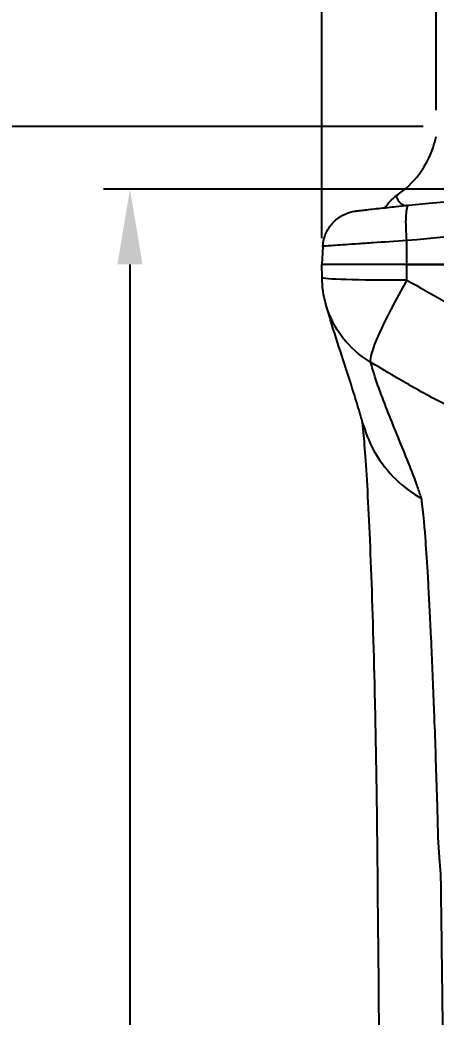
# Model space of a CAD drawing. Header units: millimetres. Extents: x 4900 to 5740, y 840 to 1434.
# Drawn here: x 4979.4 to 5012.6, y 1149.6 to 1229.1 of the extents above; entities that cross this region are included whole.
import ezdxf

# ---------------------------------------------------------------- set-up
doc = ezdxf.new("R2010")
doc.units = ezdxf.units.MM
doc.layers.add('DIM', color=3, linetype='Continuous')
doc.styles.get("Standard").update_dxf_attribs({"font": 'arial.ttf'})
doc.dimstyles.new('사본 ISO-25', dxfattribs={"dimtxt": 7, "dimasz": 7, "dimexe": 2.1, "dimexo": 2.1, "dimgap": 2, "dimtad": 1, "dimtih": 1, "dimtoh": 1, "dimdec": 1, "dimdsep": 46, "dimtxsty": 'Standard', "dimcen": 0, "dimclrd": 3, "dimclre": 3, "dimclrt": 4, "dimazin": 2, "dimtp": 0.1, "dimtm": 0.1, "dimtfac": 0.714286, "dimtdec": 1, "dimtmove": 0, "dimatfit": 3, "dimfxl": 1, "dimarcsym": 0})

# ---------------------------------------------------------------- blocks, each defined once
blk = doc.blocks.new('*D39')
at = {"layer": 'DIM', "color": 3, "lineweight": -2, "transparency": 16777216}
for p, q in [((5011.585, 1220.631), (4966.118, 1220.631)), ((4968.218, 1214.631), (4968.218, 1150.696)), ((4968.218, 1076.633), (4968.218, 1140.569)), ((5006.698, 1070.633), (4966.118, 1070.633))]:
    blk.add_line(p, q, dxfattribs=at)
at = {"layer": 'DIM', "color": 3, "transparency": 16777216}
for points in [[(4967.218, 1214.631), (4969.218, 1214.631), (4968.218, 1220.631)], [(4967.218, 1076.633), (4969.218, 1076.633), (4968.218, 1070.633)]]:
    blk.add_solid(points, dxfattribs=at)
at = {"layer": 'DIM', "color": 4, "transparency": 16777216, "insert": (4968.218, 1145.632), "char_height": 6, "attachment_point": 5}
blk.add_mtext('150', dxfattribs=at)
blk = doc.blocks.new('*D77')
at = {"layer": 'DIM', "color": 3, "lineweight": -2, "transparency": 16777216}
for p, q in [((5033.635, 1215.633), (4986.118, 1215.633)), ((4988.218, 1209.633), (4988.218, 1148.197)), ((4988.218, 1076.633), (4988.218, 1138.07)), ((4989.504, 1070.633), (4990.318, 1070.633))]:
    blk.add_line(p, q, dxfattribs=at)
at = {"layer": 'DIM', "color": 3, "transparency": 16777216}
for points in [[(4987.218, 1209.633), (4989.218, 1209.633), (4988.218, 1215.633)], [(4987.218, 1076.633), (4989.218, 1076.633), (4988.218, 1070.633)]]:
    blk.add_solid(points, dxfattribs=at)
at = {"layer": 'DIM', "color": 4, "transparency": 16777216, "insert": (4988.218, 1143.133), "char_height": 6, "attachment_point": 5}
blk.add_mtext('145', dxfattribs=at)
blk = doc.blocks.new('*D81')
at = {"layer": 'DIM', "color": 3, "lineweight": -2, "transparency": 16777216}
for p, q in [((5003.518, 1211.731), (5003.518, 1262.731)), ((5067.951, 1211.731), (5067.951, 1262.731)), ((5009.518, 1260.631), (5025.938, 1260.631)), ((5061.951, 1260.631), (5045.531, 1260.631))]:
    blk.add_line(p, q, dxfattribs=at)
at = {"layer": 'DIM', "color": 3, "transparency": 16777216}
for points in [[(5009.518, 1261.631), (5009.518, 1259.631), (5003.518, 1260.631)], [(5061.951, 1261.631), (5061.951, 1259.631), (5067.951, 1260.631)]]:
    blk.add_solid(points, dxfattribs=at)
at = {"layer": 'DIM', "color": 4, "transparency": 16777216, "insert": (5035.735, 1260.631), "char_height": 6, "attachment_point": 5}
blk.add_mtext('64.4', dxfattribs=at)
blk = doc.blocks.new('*D82')
at = {"layer": 'DIM', "color": 3, "lineweight": -2, "transparency": 16777216}
for p, q in [((5012.616, 1221.931), (5012.616, 1242.731)), ((5058.852, 1221.93), (5058.852, 1242.731)), ((5018.616, 1240.631), (5025.851, 1240.631)), ((5052.852, 1240.631), (5045.617, 1240.631))]:
    blk.add_line(p, q, dxfattribs=at)
at = {"layer": 'DIM', "color": 3, "transparency": 16777216}
for points in [[(5018.616, 1241.631), (5018.616, 1239.631), (5012.616, 1240.631)], [(5052.852, 1241.631), (5052.852, 1239.631), (5058.852, 1240.631)]]:
    blk.add_solid(points, dxfattribs=at)
at = {"layer": 'DIM', "color": 4, "transparency": 16777216, "insert": (5035.734, 1240.631), "char_height": 6, "attachment_point": 5}
blk.add_mtext('46.2', dxfattribs=at)

msp = doc.modelspace()

# ---------------------------------------------------------------- linework, layer by layer
at = {"extrusion": (0, 1, 0)}
for p, q in [((5010.279, 1209.631), (5010.294, 1211.521)), ((5003.593, 1211.063), (5003.518, 1209.631)), ((5003.529, 1208.571), (5003.518, 1209.631)), ((5010.279, 1209.631), (5003.518, 1209.631)), ((5010.278, 1209.631), (5005.321, 1209.631)), ((5061.191, 1209.631), (5010.278, 1209.631)), ((5010.279, 1209.631), (5061.19, 1209.631)), ((5011.124, 1199.652), (5011.124, 1199.651))]:
    msp.add_line(p, q, dxfattribs=at)
at = {"extrusion": (2.22045e-16, 0, -1)}
msp.add_arc((-5011.528, 1208.65), 8, 344.09579, 359.43208, dxfattribs=at)
for major_axis, ratio, start_param, end_param in [((-8, -0.079), 0.033772, 4.868285, 6.283185), ((-7.694, -2.192), 0.991469, 6.28242, 6.283186), ((-7.694, -2.192), 0.991469, 5.531227, 6.28242)]:
    msp.add_ellipse((5011.528, 1208.65), major_axis=major_axis, ratio=ratio, start_param=start_param, end_param=end_param, dxfattribs=at)
msp.add_ellipse((5011.528, 1208.65), major_axis=(4.079, 6.882), ratio=0.116124, start_param=1.680019, end_param=3.051834)
for points, knots in [([(5009.481, 1215.12), (5010.162, 1215.582), (5010.773, 1216.166), (5011.743, 1217.46), (5012.123, 1218.181), (5012.474, 1219.228), (5012.555, 1219.528), (5012.616, 1219.831)], [0, 0, 0, 0, 0.2468117, 0.2468117, 0.4853184, 0.4853184, 0.5780571, 0.5780571, 0.5780571, 0.5780571]), ([(5008.56, 1214.15), (5008.585, 1214.19), (5008.612, 1214.231), (5008.722, 1214.393), (5008.824, 1214.527), (5009.092, 1214.813), (5009.267, 1214.971), (5009.471, 1215.111)], [1.5217409, 1.5217409, 1.5217409, 1.5217409, 1.5552824, 1.5552824, 1.6443631, 1.6443631, 1.7372464, 1.7372464, 1.7372464, 1.7372464]), ([(5009.481, 1215.119), (5009.453, 1215.1), (5009.447, 1215.056), (5009.461, 1214.994), (5009.467, 1214.97), (5009.475, 1214.944), (5009.486, 1214.917), (5009.511, 1214.856), (5009.548, 1214.786), (5009.596, 1214.717), (5009.598, 1214.713), (5009.601, 1214.709), (5009.604, 1214.705), (5009.623, 1214.678), (5009.644, 1214.651), (5009.667, 1214.624), (5009.701, 1214.583), (5009.739, 1214.544), (5009.78, 1214.508), (5009.813, 1214.479), (5009.848, 1214.452), (5009.885, 1214.429), (5009.933, 1214.398), (5009.985, 1214.373), (5010.038, 1214.355), (5010.108, 1214.332), (5010.182, 1214.322), (5010.258, 1214.33)], [0.0534289, 0.0534289, 0.0534289, 0.0534289, 0.25, 0.25, 0.25, 0.324362, 0.324362, 0.324362, 0.4905028, 0.4905028, 0.4905028, 0.5, 0.5, 0.5, 0.5656729, 0.5656729, 0.5656729, 0.6672041, 0.6672041, 0.6672041, 0.75, 0.75, 0.75, 0.8581269, 0.8581269, 0.8581269, 0.9999392, 0.9999392, 0.9999392, 0.9999392]), ([(5003.593, 1211.063), (5003.61, 1211.377), (5003.677, 1211.692), (5003.905, 1212.284), (5004.071, 1212.567), (5004.476, 1213.059), (5004.721, 1213.275), (5005.26, 1213.614), (5005.561, 1213.741), (5005.946, 1213.837), (5006.024, 1213.853), (5006.116, 1213.868), (5006.13, 1213.87), (5006.156, 1213.874), (5006.166, 1213.876), (5006.182, 1213.878), (5006.187, 1213.878), (5006.194, 1213.879), (5006.198, 1213.88), (5006.203, 1213.881), (5006.206, 1213.881), (5006.212, 1213.882), (5006.215, 1213.882), (5006.221, 1213.883), (5006.223, 1213.883), (5006.228, 1213.884), (5006.23, 1213.884), (5006.238, 1213.885), (5006.246, 1213.886), (5006.273, 1213.889), (5006.295, 1213.892), (5006.369, 1213.901), (5006.433, 1213.908), (5006.512, 1213.918)], [0.0000015, 0.0000015, 0.0000015, 0.0000015, 0.0944292, 0.0944292, 0.1902798, 0.1902798, 0.2856891, 0.2856891, 0.3812571, 0.3812571, 0.404891, 0.404891, 0.4092944, 0.4092944, 0.4126033, 0.4126033, 0.4141417, 0.4141417, 0.4153157, 0.4153157, 0.416492, 0.416492, 0.4188605, 0.4188605, 0.423546, 0.423546, 0.4332333, 0.4332333, 0.4622891, 0.4622891, 0.5059066, 0.5059066, 0.5773191, 0.5773191, 0.5773191, 0.5773191]), ([(5006.512, 1213.918), (5006.609, 1213.929), (5006.853, 1213.957), (5007.362, 1214.016), (5008.005, 1214.089), (5008.706, 1214.166), (5009.201, 1214.219), (5009.431, 1214.243)], [0.2527426, 0.2527426, 0.2527426, 0.2527426, 0.375, 0.5, 0.625, 0.75, 0.8526334, 0.8526334, 0.8526334, 0.8526334]), ([(5010.294, 1211.521), (5010.263, 1211.86), (5010.239, 1212.222), (5010.228, 1212.568), (5010.222, 1212.74), (5010.219, 1212.909), (5010.22, 1213.069), (5010.221, 1213.229), (5010.225, 1213.379), (5010.233, 1213.515), (5010.241, 1213.651), (5010.252, 1213.773), (5010.266, 1213.878), (5010.28, 1213.983), (5010.298, 1214.071), (5010.317, 1214.14), (5010.356, 1214.279), (5010.404, 1214.345), (5010.455, 1214.35)], [0, 0, 0, 0, 0.25, 0.25, 0.25, 0.375, 0.375, 0.375, 0.5, 0.5, 0.5, 0.625, 0.625, 0.625, 0.75, 0.75, 0.75, 1, 1, 1, 1]), ([(5010.294, 1211.521), (5009.349, 1211.461), (5008.433, 1211.402), (5007.602, 1211.346), (5007.186, 1211.319), (5006.792, 1211.291), (5006.425, 1211.266), (5006.059, 1211.24), (5005.72, 1211.216), (5005.415, 1211.195), (5005.11, 1211.173), (5004.838, 1211.154), (5004.605, 1211.137), (5004.371, 1211.12), (5004.175, 1211.106), (5004.02, 1211.095), (5003.74, 1211.074), (5003.593, 1211.063), (5003.593, 1211.063)], [0, 0, 0, 0, 0.25, 0.25, 0.25, 0.375, 0.375, 0.375, 0.5, 0.5, 0.5, 0.625, 0.625, 0.625, 0.75, 0.75, 0.75, 0.9762287, 0.9762287, 0.9762287, 0.9762287]), ([(5010.289, 1208.371), (5011.261, 1207.823), (5012.717, 1206.992), (5014.684, 1205.927), (5016.691, 1204.925), (5019.277, 1203.824), (5023.514, 1202.378), (5028.965, 1201.168), (5033.5, 1200.841), (5035.734, 1200.839)], [0.0000156, 0.0000156, 0.0000156, 0.0000156, 0.1253268, 0.1879902, 0.2506535, 0.3759803, 0.5013071, 0.7519606, 1, 1, 1, 1]), ([(5006.837, 1196.775), (5006.827, 1196.808), (5006.785, 1196.953), (5006.737, 1197.12), (5006.717, 1197.191), (5006.638, 1197.47), (5006.593, 1197.626), (5006.383, 1198.339), (5006.215, 1198.882), (5005.514, 1201.106), (5004.919, 1202.865), (5004.182, 1205.282), (5004.049, 1205.73), (5003.916, 1206.191)], [0, 0, 0, 0, 0.169321, 0.169321, 0.338558, 0.338558, 0.846278, 0.846278, 2.369215, 2.369215, 6.938217, 6.938217, 7.945259, 7.945259, 7.945259, 7.945259]), ([(5020.615, 1195.5), (5019.415, 1195.881), (5017.026, 1196.741), (5014.106, 1198.051), (5011.818, 1199.253), (5009.686, 1200.468), (5008.315, 1201.293), (5007.394, 1201.839)], [0, 0, 0, 0, 0.24735, 0.498233, 0.623675, 0.749117, 1, 1, 1, 1]), ([(5011.454, 1190.955), (5011.452, 1190.986), (5011.42, 1191.067), (5011.339, 1191.303), (5011.226, 1191.652), (5010.897, 1192.598), (5010.075, 1194.709), (5008.661, 1198.071), (5007.733, 1200.634), (5007.394, 1201.839)], [0, 0, 0, 0, 0.011111, 0.022222, 0.066667, 0.111111, 0.288889, 0.644444, 1, 1, 1, 1]), ([(5008.798, 1070.631), (5008.645, 1087.296), (5008.492, 1103.96), (5008.222, 1133.389), (5008.106, 1146.154), (5007.959, 1162.119), (5007.926, 1165.35), (5007.835, 1171.134), (5007.783, 1173.739), (5007.634, 1179.98), (5007.523, 1183.52), (5007.283, 1189.513), (5007.15, 1192.075), (5006.956, 1194.872), (5006.893, 1195.635), (5006.797, 1196.622), (5006.76, 1196.936), (5006.733, 1197.134)], [0, 0, 0, 0, 5, 5, 8.829703, 8.829703, 9.790098, 9.790098, 10.601572, 10.601572, 11.836245, 11.836245, 13.042575, 13.042575, 13.611644, 13.611644, 14.007595, 14.007595, 14.007595, 14.007595]), ([(5006.837, 1196.775), (5007.063, 1196.004), (5007.381, 1195.251), (5007.792, 1194.553), (5008.684, 1193.036), (5010.005, 1191.776), (5011.454, 1190.955)], [0.2697513, 0.2697513, 0.2697513, 0.2697513, 0.4999582, 0.4999582, 0.4999582, 1, 1, 1, 1]), ([(5011.454, 1190.955), (5011.472, 1190.895), (5011.464, 1190.856), (5011.461, 1190.801), (5011.461, 1190.792), (5011.46, 1190.783), (5011.46, 1190.773), (5011.46, 1190.744), (5011.462, 1190.711), (5011.465, 1190.672), (5011.469, 1190.625), (5011.475, 1190.57), (5011.483, 1190.51), (5011.484, 1190.499), (5011.486, 1190.488), (5011.487, 1190.477), (5011.503, 1190.355), (5011.522, 1190.216), (5011.541, 1190.064), (5011.559, 1189.92), (5011.577, 1189.765), (5011.594, 1189.6), (5011.613, 1189.416), (5011.632, 1189.22), (5011.652, 1189.007), (5011.671, 1188.792), (5011.691, 1188.561), (5011.711, 1188.314), (5011.728, 1188.096), (5011.746, 1187.865), (5011.764, 1187.622), (5011.825, 1186.778), (5011.89, 1185.792), (5011.955, 1184.681), (5011.969, 1184.434), (5011.983, 1184.181), (5011.998, 1183.921), (5012.068, 1182.675), (5012.138, 1181.288), (5012.207, 1179.789), (5012.216, 1179.587), (5012.225, 1179.382), (5012.235, 1179.175), (5012.235, 1179.162), (5012.236, 1179.15), (5012.236, 1179.138), (5012.309, 1177.502), (5012.382, 1175.744), (5012.451, 1173.894), (5012.456, 1173.766), (5012.46, 1173.637), (5012.465, 1173.508), (5012.502, 1172.512), (5012.537, 1171.491), (5012.572, 1170.458), (5012.606, 1169.424), (5012.64, 1168.38), (5012.674, 1167.303), (5012.691, 1166.765), (5012.709, 1166.219), (5012.723, 1165.655), (5012.724, 1165.635), (5012.724, 1165.615), (5012.725, 1165.594), (5012.731, 1165.332), (5012.738, 1165.065), (5012.744, 1164.789), (5012.751, 1164.493), (5012.758, 1164.187), (5012.769, 1163.893), (5012.769, 1163.885), (5012.77, 1163.876), (5012.77, 1163.867), (5012.792, 1163.29), (5012.827, 1162.761), (5012.868, 1162.268), (5012.873, 1162.213), (5012.877, 1162.158), (5012.882, 1162.104), (5012.92, 1161.663), (5012.959, 1161.239), (5012.976, 1160.739), (5012.981, 1160.611), (5012.984, 1160.477), (5012.986, 1160.341), (5012.988, 1160.18), (5012.99, 1160.016), (5012.992, 1159.853), (5012.995, 1159.552), (5012.999, 1159.253), (5013.003, 1158.953), (5013.011, 1158.354), (5013.018, 1157.753), (5013.026, 1157.152), (5013.041, 1155.95), (5013.057, 1154.746), (5013.072, 1153.542), (5013.073, 1153.498), (5013.073, 1153.454), (5013.074, 1153.41), (5013.104, 1151.045), (5013.132, 1148.677), (5013.16, 1146.309), (5013.242, 1139.45), (5013.322, 1132.597), (5013.403, 1125.744), (5013.436, 1122.959), (5013.468, 1120.174), (5013.501, 1117.39), (5013.577, 1110.978), (5013.653, 1104.565), (5013.729, 1098.151), (5013.839, 1088.978), (5013.949, 1079.804), (5014.058, 1070.631)], [0.0000001, 0.0000001, 0.0000001, 0.0000001, 0.0111938, 0.0111938, 0.0111938, 0.0130094, 0.0130094, 0.0130094, 0.0182582, 0.0182582, 0.0182582, 0.0248301, 0.0248301, 0.0248301, 0.0260187, 0.0260187, 0.0260187, 0.0390281, 0.0390281, 0.0390281, 0.0513807, 0.0513807, 0.0513807, 0.0650468, 0.0650468, 0.0650468, 0.0788479, 0.0788479, 0.0788479, 0.0910655, 0.0910655, 0.0910655, 0.1336462, 0.1336462, 0.1336462, 0.1431029, 0.1431029, 0.1431029, 0.1886108, 0.1886108, 0.1886108, 0.1947727, 0.1947727, 0.1947727, 0.1951404, 0.1951404, 0.1951404, 0.2437994, 0.2437994, 0.2437994, 0.2471778, 0.2471778, 0.2471778, 0.2731965, 0.2731965, 0.2731965, 0.2992152, 0.2992152, 0.2992152, 0.3122246, 0.3122246, 0.3122246, 0.3126864, 0.3126864, 0.3126864, 0.3187292, 0.3187292, 0.3187292, 0.3252339, 0.3252339, 0.3252339, 0.3254298, 0.3254298, 0.3254298, 0.3382433, 0.3382433, 0.3382433, 0.3396659, 0.3396659, 0.3396659, 0.3512526, 0.3512526, 0.3512526, 0.354238, 0.354238, 0.354238, 0.3577573, 0.3577573, 0.3577573, 0.364262, 0.364262, 0.364262, 0.3772714, 0.3772714, 0.3772714, 0.4032901, 0.4032901, 0.4032901, 0.404239, 0.404239, 0.404239, 0.4553275, 0.4553275, 0.4553275, 0.6033371, 0.6033371, 0.6033371, 0.6634772, 0.6634772, 0.6634772, 0.801946, 0.801946, 0.801946, 1, 1, 1, 1])]:
    msp.add_open_spline(points, degree=3, knots=knots)
for points in [[(5010.455, 1214.35), (5027.295, 1216.061), (5044.174, 1216.061), (5061.014, 1214.35)], [(5009.431, 1214.243), (5009.761, 1214.278), (5010.106, 1214.314), (5010.455, 1214.35)], [(5010.337, 1214.338), (5010.311, 1214.335), (5010.285, 1214.332), (5010.258, 1214.33)], [(5035.735, 1212.784), (5027.251, 1212.784), (5018.767, 1212.367), (5010.294, 1211.521)], [(5003.593, 1211.063), (5003.593, 1211.063), (5003.593, 1211.063), (5003.593, 1211.063)], [(5010.289, 1208.371), (5010.284, 1208.792), (5010.282, 1209.211), (5010.278, 1209.631)], [(5006.837, 1196.775), (5006.837, 1196.775), (5006.837, 1196.775), (5006.837, 1196.775)], [(5009.975, 1194.916), (5009.975, 1194.916), (5009.975, 1194.915), (5009.975, 1194.915)]]:
    msp.add_open_spline(points, degree=3)

# ---------------------------------------------------------------- dimensions: what is measured, and where the dimension line sits
at = {"layer": 'DIM'}
for base, p1, p2, picture, middle in [((5003.518, 1260.631), (5067.951, 1209.631), (5003.518, 1209.631), '*D81', (5035.735, 1260.631)), ((5058.852, 1240.631), (5012.616, 1219.831), (5058.852, 1219.83), '*D82', (5035.734, 1240.631))]:
    dim = msp.add_linear_dim(base=base, p1=p1, p2=p2, dimstyle='사본 ISO-25', override={"dimtxt": 6, "dimasz": 6, "dimtad": 0}, dxfattribs=at)
    dim.commit()
    dim.dimension.update_dxf_attribs({"geometry": picture, "text_midpoint": middle})
for base, p1, p2, picture, middle in [((4968.218, 1070.633), (5013.685, 1220.631), (5008.798, 1070.633), '*D39', (4968.218, 1145.632)), ((4988.218, 1070.633), (5035.735, 1215.633), (4987.404, 1070.633), '*D77', (4988.218, 1143.133))]:
    dim = msp.add_linear_dim(base=base, p1=p1, p2=p2, angle=90, dimstyle='사본 ISO-25', override={"dimtxt": 6, "dimasz": 6, "dimtad": 0}, dxfattribs=at)
    dim.commit()
    dim.dimension.update_dxf_attribs({"geometry": picture, "text_midpoint": middle})

doc.saveas('drawing.dxf')
